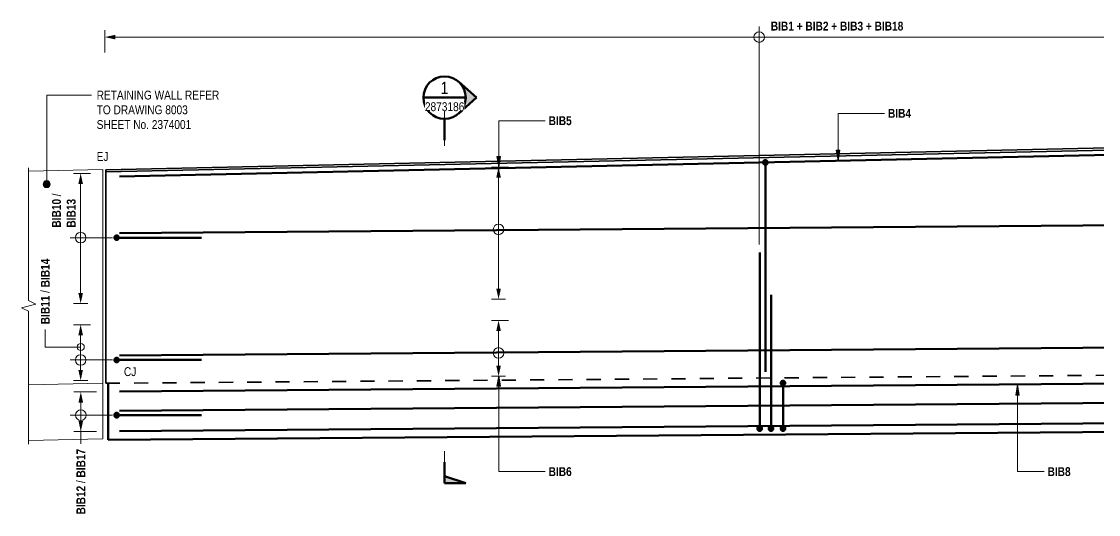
# Model space of a CAD drawing. Header units: metres. Extents: x 0 to 92, y 3 to 548.
# Drawn here: x 37.84 to 45.46, y 20.78 to 24.27 of the extents above; entities that cross this region are included whole.
import ezdxf

# ---------------------------------------------------------------- set-up
doc = ezdxf.new("R2010")
doc.units = ezdxf.units.M
for name, pattern in [('Dash - Tight', [0.0045, 0.003, -0.0015]), ('Dot_Section Line', [0.02, 0, -0.02]), ('JacobsDash', [0.0045, 0.003, -0.0015])]:
    doc.linetypes.add(name, pattern=pattern)
for name, color, linetype, lineweight in [('A-ANNO-NOTE', 7, 'Continuous', 9), ('A-DETL', 7, 'Continuous', 13), ('A-DETL-GENF', 7, 'Continuous', 9), ('A-FLOR', 7, 'Continuous', 50), ('A-FLOR-HDLN', 7, 'JacobsDash', 18), ('G-ANNO-TEXT', 7, 'Continuous', 9), ('S-BEAM', 7, 'Continuous', 50), ('S-BEAM-HDLN', 7, 'JacobsDash', 18)]:
    doc.layers.add(name, color=color, linetype=linetype, lineweight=lineweight)
doc.layers.add('G-ANNO-SYMB', color=7, linetype='Continuous', lineweight=35, true_color=0x0080ff)
doc.styles.add('Arial Narrow_4', font='ARIALN.TTF', dxfattribs={"height": 0.0875})
doc.styles.add('Arial Narrow_5', font='ARIALN.TTF', dxfattribs={"height": 0.0625})
doc.styles.add('Arial Narrow_B_1', font='ARIALNB.TTF', dxfattribs={"height": 0.0625})

# ---------------------------------------------------------------- blocks, each defined once
blk = doc.blocks.new('T2DExtentArrowReinf2 - Extent-8055543-DRG-2873186 - BARRIER REINFORCEMENT ELEVATION _NE corner_')
at = {"layer": 'A-DETL-GENF'}
for p, q in [((-1142.9937, 22.1514), (-1143.0637, 22.1514)), ((-1143.0637, 21.8316), (-1143.0637, 22.0764)), ((-1143.0737, 21.7566), (-1143.0137, 21.7566))]:
    blk.add_line(p, q, dxfattribs=at)
blk = doc.blocks.new('T2DExtentArrowReinf2 - Extent-8055571-DRG-2873186 - BARRIER REINFORCEMENT ELEVATION _NE corner_')
at = {"layer": 'A-DETL-GENF'}
for p, q in [((-1145.848, 24.1651), (-1145.848, 24.0451)), ((-1145.773, 24.1551), (-1136.223, 24.1551)), ((-1141.2213, 24.1551), (-1141.2213, 22.6884)), ((-1136.148, 24.0451), (-1136.148, 24.1551))]:
    blk.add_line(p, q, dxfattribs=at)
blk = doc.blocks.new('T2DExtentArrowReinf2 - Extent-8055553-DRG-2873186 - BARRIER REINFORCEMENT ELEVATION _NE corner_')
at = {"layer": 'A-DETL-GENF'}
for p, q in [((-1145.9076, 21.6457), (-1146.0176, 21.6457)), ((-1146.0176, 21.4409), (-1146.0176, 21.5707)), ((-1146.0176, 21.4817), (-1145.7925, 21.4817)), ((-1146.0276, 21.3659), (-1145.9076, 21.3659))]:
    blk.add_line(p, q, dxfattribs=at)
blk = doc.blocks.new('T2DExtentArrowReinf2 - Extent-8055577-DRG-2873186 - BARRIER REINFORCEMENT ELEVATION _NE corner_')
at = {"layer": 'A-DETL-GENF'}
for p, q in [((-1142.9937, 23.2364), (-1143.0637, 23.2364)), ((-1143.0637, 22.3764), (-1143.0637, 23.1614)), ((-1143.0737, 22.3014), (-1143.0137, 22.3014))]:
    blk.add_line(p, q, dxfattribs=at)
blk = doc.blocks.new('T2DExtentArrowReinf2 - Extent-8055557-DRG-2873186 - BARRIER REINFORCEMENT ELEVATION _NE corner_')
at = {"layer": 'A-DETL-GENF'}
for p, q in [((-1145.9487, 22.1214), (-1146.0187, 22.1214)), ((-1146.0187, 21.8016), (-1146.0187, 22.0464)), ((-1146.0187, 21.8717), (-1145.794, 21.8717)), ((-1146.0287, 21.7266), (-1145.9687, 21.7266))]:
    blk.add_line(p, q, dxfattribs=at)
blk = doc.blocks.new('T2DExtentArrowReinf2 - Extent-8055556-DRG-2873186 - BARRIER REINFORCEMENT ELEVATION _NE corner_')
at = {"layer": 'A-DETL-GENF'}
for p, q in [((-1145.9487, 23.1914), (-1146.0187, 23.1914)), ((-1146.0187, 22.3464), (-1146.0187, 23.1164)), ((-1146.0187, 22.7365), (-1145.7925, 22.7365)), ((-1146.0287, 22.2714), (-1145.9687, 22.2714))]:
    blk.add_line(p, q, dxfattribs=at)
blk = doc.blocks.new('BreakLine - BreakLine-8055961-DRG-2873186 - BARRIER REINFORCEMENT ELEVATION _NE corner_')
at = {"layer": 'A-DETL-GENF', "lineweight": 13}
for p, q in [((-1146.3867, 22.2916), (-1146.3867, 23.2063)), ((-1146.3867, 21.3018), (-1146.3867, 22.2166))]:
    blk.add_line(p, q, dxfattribs=at)
blk = doc.blocks.new('Repeating Detail - N32-7932625-DRG-2873186 - BARRIER REINFORCEMENT ELEVATION _NE corner_')
at = {"layer": 'A-DETL-GENF'}
blk.add_hatch(color=256, dxfattribs=at).paths.add_polyline_path([(-1141.1761, 23.2526), (-1141.172, 23.2535), (-1141.1682, 23.2553), (-1141.1651, 23.2581), (-1141.1628, 23.2616), (-1141.1615, 23.2655), (-1141.1612, 23.2697), (-1141.162, 23.2738), (-1141.1639, 23.2775), (-1141.1666, 23.2807), (-1141.1701, 23.283), (-1141.1741, 23.2843), (-1141.1782, 23.2846), (-1141.1823, 23.2837), (-1141.1861, 23.2819), (-1141.1892, 23.2791), (-1141.1915, 23.2756), (-1141.1929, 23.2717), (-1141.1931, 23.2675), (-1141.1923, 23.2634), (-1141.1904, 23.2597), (-1141.1877, 23.2565), (-1141.1842, 23.2542), (-1141.1803, 23.2529)])
at = {"layer": 'A-DETL-GENF', "lineweight": 50}
for start, end in [(78.87318, 258.87318), (258.87318, 78.87318)]:
    blk.add_arc((-1141.1772, 23.2686), 0.016, start, end, dxfattribs=at)
blk = doc.blocks.new('Section - sectionTail-4870194-DRG-2873186 - BARRIER REINFORCEMENT ELEVATION _NE corner_')
at = {"layer": 'G-ANNO-SYMB', "lineweight": 9}
blk.add_hatch(color=7, dxfattribs=at).paths.add_polyline_path([(-1143.2956, 20.9996), (-1143.4456, 21.0496), (-1143.4456, 20.9996)])
at = {"layer": 'G-ANNO-SYMB', "color": 7, "lineweight": 50}
for p, q in [((-1143.4456, 20.9996), (-1143.4456, 21.1496)), ((-1143.4456, 20.9996), (-1143.4456, 21.0496)), ((-1143.4456, 21.0496), (-1143.2956, 20.9996)), ((-1143.2956, 20.9996), (-1143.4456, 20.9996))]:
    blk.add_line(p, q, dxfattribs=at)
blk = doc.blocks.new('Section - SectionHead-4898858-DRG-2873186 - BARRIER REINFORCEMENT ELEVATION _NE corner_')
at = {"layer": 'G-ANNO-SYMB', "lineweight": 9}
h = blk.add_hatch(color=7, dxfattribs=at)
edge = h.paths.add_edge_path()
edge.add_line((-1143.2206, 23.7268), (-1143.3455, 23.615))
edge.add_arc((-1143.4456, 23.7268), 0.15, 311.82771, 408.17229)
edge.add_line((-1143.3455, 23.8386), (-1143.2206, 23.7268))
at = {"layer": 'G-ANNO-SYMB', "color": 7, "lineweight": 50}
for p, q in [((-1143.2206, 23.7268), (-1143.3455, 23.8386)), ((-1143.3455, 23.615), (-1143.2206, 23.7268)), ((-1143.4456, 23.5768), (-1143.4456, 23.4268))]:
    blk.add_line(p, q, dxfattribs=at)
for start, end in [(90, 270), (270, 90)]:
    blk.add_arc((-1143.4456, 23.7268), 0.15, start, end, dxfattribs=at)

msp = doc.modelspace()

# ---------------------------------------------------------------- hatches: boundary and pattern name
at = {"layer": 'A-ANNO-NOTE'}
for points in [[(38.5041, 24.1388), (38.5041, 24.1713), (38.4291, 24.1551)], [(41.2297, 23.1614), (41.2135, 23.2364), (41.1972, 23.1614)], [(38.2747, 23.1164), (38.2585, 23.1914), (38.2422, 23.1164)], [(38.2585, 22.2714), (38.2747, 22.3464), (38.2422, 22.3464)], [(41.2135, 22.3014), (41.2297, 22.3764), (41.1972, 22.3764)], [(38.2747, 22.0464), (38.2585, 22.1214), (38.2422, 22.0464)], [(41.2297, 22.0764), (41.2135, 22.1514), (41.1972, 22.0764)], [(38.2585, 21.7266), (38.2747, 21.8016), (38.2422, 21.8016)], [(41.2135, 21.7566), (41.2297, 21.8316), (41.1972, 21.8316)], [(38.2757, 21.5707), (38.2595, 21.6457), (38.2432, 21.5707)], [(38.2595, 21.3659), (38.2757, 21.4409), (38.2432, 21.4409)]]:
    msp.add_hatch(color=256, dxfattribs=at).paths.add_polyline_path(points)
at = {"layer": 'G-ANNO-TEXT'}
for points in [[(41.2142, 23.2364), (41.2268, 23.3114), (41.2017, 23.3114)], [(43.6137, 23.2806), (43.6262, 23.3556), (43.6011, 23.3556)], [(41.2142, 21.7605), (41.2017, 21.6855), (41.2268, 21.6855)], [(44.883, 21.6986), (44.8705, 21.6236), (44.8956, 21.6236)]]:
    msp.add_hatch(color=256, dxfattribs=at).paths.add_polyline_path(points)
h = msp.add_hatch(color=256, dxfattribs=at)
edge = h.paths.add_edge_path()
edge.add_arc((38.0182, 23.1155), 0.025, 0, 360)

# ---------------------------------------------------------------- linework, layer by layer
at = {"layer": 'A-ANNO-NOTE'}
for p, q in [((43.0558, 24.1553), (43.0558, 24.2303)), ((38.4291, 24.2051), (38.4291, 24.1051)), ((38.5041, 24.1551), (38.5291, 24.1551)), ((41.2635, 23.2364), (41.1635, 23.2364)), ((38.3085, 23.1914), (38.2085, 23.1914)), ((41.2135, 23.1614), (41.2135, 23.1364)), ((38.2585, 23.1164), (38.2585, 23.0914)), ((38.2582, 22.7365), (38.1832, 22.7365)), ((41.2135, 22.3764), (41.2135, 22.4014)), ((38.2585, 22.3464), (38.2585, 22.3714)), ((38.2085, 22.2714), (38.3085, 22.2714)), ((41.1635, 22.3014), (41.2635, 22.3014)), ((38.3085, 22.1214), (38.2085, 22.1214)), ((41.2635, 22.1514), (41.1635, 22.1514)), ((38.2585, 22.0464), (38.2585, 22.0214)), ((41.2135, 22.0764), (41.2135, 22.0514)), ((38.2582, 21.8717), (38.1832, 21.8717)), ((41.2135, 21.8316), (41.2135, 21.8566)), ((38.2585, 21.8016), (38.2585, 21.8266)), ((38.2085, 21.7266), (38.3085, 21.7266)), ((41.1635, 21.7566), (41.2635, 21.7566)), ((38.3095, 21.6457), (38.2095, 21.6457)), ((38.2595, 21.5707), (38.2595, 21.5457)), ((38.2592, 21.4817), (38.1842, 21.4817)), ((38.2595, 21.4409), (38.2595, 21.4659)), ((38.2095, 21.3659), (38.3095, 21.3659))]:
    msp.add_line(p, q, dxfattribs=at)
at = {"layer": 'A-ANNO-NOTE', "lineweight": 13}
for p, q in [((37.8904, 23.2063), (37.8904, 23.2313)), ((37.8404, 22.2416), (37.9404, 22.2666)), ((37.8904, 22.2166), (37.8404, 22.2416)), ((37.8904, 22.2916), (37.9404, 22.2666)), ((37.8904, 21.3018), (37.8904, 21.2768))]:
    msp.add_line(p, q, dxfattribs=at)
at = {"layer": 'A-ANNO-NOTE'}
for centre in [(43.0558, 24.1551), (43.0558, 24.1551), (38.2585, 22.7365), (38.2585, 22.7365), (41.2135, 22.7951), (41.2135, 21.9214), (38.2585, 21.8717), (38.2585, 21.8717), (38.2595, 21.4817), (38.2595, 21.4817)]:
    msp.add_circle(centre, 0.0375, dxfattribs=at)
at = {"layer": 'A-DETL', "lineweight": 50}
for p, q in [((48.1439, 23.3784), (38.534, 23.1698)), ((43.0999, 23.2527), (43.0999, 21.7886)), ((38.534, 22.7678), (48.1439, 22.8439)), ((38.529, 22.7365), (39.1131, 22.7365)), ((43.0599, 22.6316), (43.0599, 21.4025)), ((43.1399, 22.3316), (43.1399, 21.4025)), ((38.534, 21.9031), (48.1439, 21.9791)), ((38.529, 21.8717), (39.1131, 21.8717)), ((48.1439, 21.7246), (38.534, 21.6479)), ((43.2249, 21.6932), (43.2249, 21.3916)), ((38.534, 21.5131), (48.1439, 21.5891)), ((38.529, 21.4817), (39.1131, 21.4817)), ((38.534, 21.3681), (48.1439, 21.4441))]:
    msp.add_line(p, q, dxfattribs=at)
at = {"layer": 'A-DETL', "color": 8, "true_color": 0x808080}
for p, q in [((38.4142, 23.2177), (37.8904, 23.2063)), ((38.4142, 23.2177), (38.4142, 21.3132)), ((38.4142, 21.7077), (37.8904, 21.6963)), ((38.4142, 21.3132), (37.8904, 21.3018))]:
    msp.add_line(p, q, dxfattribs=at)
at = {"layer": 'A-DETL', "linetype": 'Dash - Tight', "lineweight": 35}
msp.add_line((38.4362, 21.7069), (48.3933, 21.7862), dxfattribs=at)
at = {"layer": 'A-DETL-GENF'}
for p, q in [((43.0999, 23.2686), (43.1196, 23.2647)), ((38.5131, 22.7365), (38.5328, 22.7326)), ((38.5131, 21.8717), (38.5328, 21.8678)), ((43.2249, 21.7091), (43.2446, 21.713)), ((38.5131, 21.4817), (38.5328, 21.4778)), ((43.0599, 21.3866), (43.0796, 21.3905)), ((43.1399, 21.3866), (43.1596, 21.3905)), ((43.2249, 21.3866), (43.2446, 21.3905))]:
    msp.add_line(p, q, dxfattribs=at)
at = {"layer": 'A-FLOR', "lineweight": 35}
for p, q in [((48.224, 23.4297), (38.4362, 23.2172)), ((47.5094, 23.3996), (38.4362, 23.2027)), ((38.4362, 23.2027), (38.4362, 23.2172)), ((38.4362, 21.7068), (38.4362, 21.7069))]:
    msp.add_line(p, q, dxfattribs=at)
at = {"layer": 'A-FLOR', "lineweight": 35, "flags": 128}
for points in [[(38.4362, 21.7069), (38.4362, 21.8731), (38.4362, 22.0393), (38.4362, 22.2055), (38.4362, 22.3717), (38.4362, 22.5379), (38.4362, 22.7041), (38.4362, 22.8703), (38.4362, 23.0365), (38.4362, 23.2027)], [(38.4361, 21.7066), (38.4361, 21.7066), (38.4361, 21.7066), (38.4361, 21.7067), (38.4362, 21.7067), (38.4362, 21.7068), (38.4362, 21.7068)]]:
    msp.add_lwpolyline(points, dxfattribs=at)
at = {"layer": 'A-FLOR-HDLN', "lineweight": 35}
msp.add_line((38.4361, 21.7068), (38.4361, 21.7066), dxfattribs=at)
at = {"layer": 'A-FLOR-HDLN', "lineweight": 35, "flags": 128}
msp.add_lwpolyline([(38.4361, 21.7066), (38.4361, 21.7066), (38.4361, 21.7066), (38.4361, 21.7067), (38.4362, 21.7067), (38.4362, 21.7068), (38.4362, 21.7068)], dxfattribs=at)
at = {"layer": 'G-ANNO-SYMB', "color": 7, "lineweight": 50}
msp.add_line((40.6815, 23.7268), (40.9815, 23.7268), dxfattribs=at)
at = {"layer": 'G-ANNO-SYMB', "color": 7, "linetype": 'Dot_Section Line', "lineweight": 9, "true_color": 0xffffff}
for p, q in [((40.8315, 23.6768), (40.8315, 23.3872)), ((40.8315, 21.2263), (40.8315, 21.1496))]:
    msp.add_line(p, q, dxfattribs=at)
at = {"layer": 'G-ANNO-TEXT'}
for p, q in [((38.0182, 23.7451), (38.3342, 23.7451)), ((43.6137, 23.6159), (43.9421, 23.6159)), ((43.6137, 23.2806), (43.6137, 23.6159)), ((41.2142, 23.5638), (41.5426, 23.5638)), ((41.2142, 23.2364), (41.2142, 23.5638)), ((41.2268, 23.3114), (41.2017, 23.3114)), ((41.2017, 23.3114), (41.2142, 23.2364)), ((41.2142, 23.2364), (41.2268, 23.3114)), ((43.6262, 23.3556), (43.6011, 23.3556)), ((43.6011, 23.3556), (43.6137, 23.2806)), ((43.6137, 23.2806), (43.6262, 23.3556)), ((38.0081, 21.9633), (38.0081, 22.0867)), ((38.2592, 21.9633), (38.0081, 21.9633)), ((41.2142, 21.7605), (41.2017, 21.6855)), ((41.2268, 21.6855), (41.2142, 21.7605)), ((41.2142, 21.7605), (41.2142, 21.0823)), ((41.2017, 21.6855), (41.2268, 21.6855)), ((44.883, 21.6986), (44.8705, 21.6236)), ((44.8956, 21.6236), (44.883, 21.6986)), ((44.883, 21.6986), (44.883, 21.0823)), ((44.8705, 21.6236), (44.8956, 21.6236)), ((38.2601, 21.3739), (38.2601, 21.2937)), ((38.2601, 21.2937), (38.2601, 21.2797)), ((41.2142, 21.0823), (41.5426, 21.0823)), ((44.883, 21.0823), (45.0703, 21.0823))]:
    msp.add_line(p, q, dxfattribs=at)
msp.add_circle((38.2592, 21.9633), 0.025, dxfattribs=at)
at = {"layer": 'S-BEAM', "color": 252, "true_color": 0x888888}
for p, q in [((38.454, 21.707), (38.454, 21.3075)), ((47.7548, 21.381), (38.454, 21.3074))]:
    msp.add_line(p, q, dxfattribs=at)
at = {"layer": 'S-BEAM-HDLN', "color": 252, "true_color": 0x888888}
for p, q in [((38.454, 21.7096), (38.454, 21.7074)), ((38.454, 21.7075), (38.454, 21.7093)), ((38.454, 21.7074), (38.454, 21.7071))]:
    msp.add_line(p, q, dxfattribs=at)

# ---------------------------------------------------------------- block references
at = {"layer": 'A-DETL-GENF'}
for name, p in [('T2DExtentArrowReinf2 - Extent-8055571-DRG-2873186 - BARRIER REINFORCEMENT ELEVATION _NE corner_', (1184.2771, 0)), ('T2DExtentArrowReinf2 - Extent-8055577-DRG-2873186 - BARRIER REINFORCEMENT ELEVATION _NE corner_', (1184.2771, 0)), ('Repeating Detail - N32-7932625-DRG-2873186 - BARRIER REINFORCEMENT ELEVATION _NE corner_', (1184.2771, 0)), ('BreakLine - BreakLine-8055961-DRG-2873186 - BARRIER REINFORCEMENT ELEVATION _NE corner_', (1184.2771, 0)), ('T2DExtentArrowReinf2 - Extent-8055556-DRG-2873186 - BARRIER REINFORCEMENT ELEVATION _NE corner_', (1184.2771, 0)), ('Repeating Detail - N32-7932625-DRG-2873186 - BARRIER REINFORCEMENT ELEVATION _NE corner_', (1179.6903, -0.5321)), ('T2DExtentArrowReinf2 - Extent-8055557-DRG-2873186 - BARRIER REINFORCEMENT ELEVATION _NE corner_', (1184.2771, 0)), ('T2DExtentArrowReinf2 - Extent-8055543-DRG-2873186 - BARRIER REINFORCEMENT ELEVATION _NE corner_', (1184.2771, 0)), ('Repeating Detail - N32-7932625-DRG-2873186 - BARRIER REINFORCEMENT ELEVATION _NE corner_', (1179.6903, -1.3969)), ('T2DExtentArrowReinf2 - Extent-8055553-DRG-2873186 - BARRIER REINFORCEMENT ELEVATION _NE corner_', (1184.2771, 0)), ('Repeating Detail - N32-7932625-DRG-2873186 - BARRIER REINFORCEMENT ELEVATION _NE corner_', (1179.6903, -1.7869))]:
    msp.add_blockref(name, p, dxfattribs=at)
at = {"layer": 'A-DETL-GENF', "extrusion": (0, 0, -1), "rotation": 180}
for p in [(-1184.4021, 44.9777), (-1184.2371, 44.6552), (-1184.3171, 44.6552), (-1184.4021, 44.6552)]:
    msp.add_blockref('Repeating Detail - N32-7932625-DRG-2873186 - BARRIER REINFORCEMENT ELEVATION _NE corner_', p, dxfattribs=at)
at = {"layer": 'G-ANNO-SYMB', "color": 7, "lineweight": 50}
for name in ['Section - SectionHead-4898858-DRG-2873186 - BARRIER REINFORCEMENT ELEVATION _NE corner_', 'Section - sectionTail-4870194-DRG-2873186 - BARRIER REINFORCEMENT ELEVATION _NE corner_']:
    msp.add_blockref(name, (1184.2771, 0), dxfattribs=at)

# ---------------------------------------------------------------- texts
at = {"layer": 'G-ANNO-TEXT', "insert": (38.056, 22.8078), "char_height": 0.0625, "attachment_point": 1, "rotation": 90, "style": 'Arial Narrow_B_1', "bg_fill": 3, "box_fill_scale": 1, "bg_fill_color": 256, "bg_fill_transparency": 0}
msp.add_mtext('BIB10 ', dxfattribs=at)
at = {"layer": 'G-ANNO-TEXT', "insert": (38.2288, 20.7792), "char_height": 0.0625, "attachment_point": 1, "rotation": 90, "style": 'Arial Narrow_B_1', "bg_fill": 3, "box_fill_scale": 1, "bg_fill_color": 256, "bg_fill_true_color": 13158600, "bg_fill_transparency": 0}
msp.add_mtext('BIB12 ', dxfattribs=at)

# ---------------------------------------------------------------- next in the draw order: texts
at = {"layer": 'G-ANNO-SYMB', "color": 7, "lineweight": 9, "insert": (40.8034, 23.8392), "char_height": 0.0875, "attachment_point": 1, "style": 'Arial Narrow_4', "bg_fill": 3, "box_fill_scale": 1, "bg_fill_color": 256, "bg_fill_transparency": 0}
msp.add_mtext('1', dxfattribs=at)
at = {"layer": 'G-ANNO-SYMB', "color": 7, "lineweight": 9, "insert": (40.6926, 23.6942), "char_height": 0.0625, "attachment_point": 1, "style": 'Arial Narrow_5', "bg_fill": 3, "box_fill_scale": 1, "bg_fill_color": 256, "bg_fill_true_color": 13158600, "bg_fill_transparency": 0}
msp.add_mtext('2873186', dxfattribs=at)
at = {"layer": 'G-ANNO-TEXT', "char_height": 0.0625, "attachment_point": 1, "bg_fill": 3, "box_fill_scale": 1, "bg_fill_color": 256, "bg_fill_true_color": 13158600, "bg_fill_transparency": 0}
for s, insert, style in [('BIB1 + BIB2 + BIB3 + BIB18', (43.1385, 24.2642), 'Arial Narrow_B_1'), ('RETAINING WALL REFER ', (38.3717, 23.7763), 'Arial Narrow_5'), ('TO DRAWING 8003', (38.3717, 23.6722), 'Arial Narrow_5'), ('SHEET No. 2374001', (38.3717, 23.568), 'Arial Narrow_5'), ('CJ', (38.5644, 21.8206), 'Arial Narrow_5')]:
    msp.add_mtext(s, dxfattribs=dict(at, insert=insert, style=style))
at = {"layer": 'G-ANNO-TEXT', "char_height": 0.0625, "attachment_point": 1, "bg_fill": 3, "box_fill_scale": 1, "bg_fill_color": 256, "bg_fill_transparency": 0}
for s, insert, style in [('BIB4', (43.9671, 23.6471), 'Arial Narrow_B_1'), ('BIB5 ', (41.5676, 23.595), 'Arial Narrow_B_1'), ('EJ', (38.3717, 23.3421), 'Arial Narrow_5'), ('BIB6 ', (41.5676, 21.1135), 'Arial Narrow_B_1'), ('BIB8', (45.0953, 21.1135), 'Arial Narrow_B_1')]:
    msp.add_mtext(s, dxfattribs=dict(at, insert=insert, style=style))
at = {"layer": 'G-ANNO-TEXT', "char_height": 0.0625, "attachment_point": 1, "rotation": 90, "bg_fill": 3, "box_fill_scale": 1, "bg_fill_color": 256, "bg_fill_transparency": 0}
for s, insert, style in [('/ ', (38.056, 23.0294), 'Arial Narrow_5'), ('BIB13', (38.1602, 22.8078), 'Arial Narrow_B_1')]:
    msp.add_mtext(s, dxfattribs=dict(at, insert=insert, style=style))
at = {"layer": 'G-ANNO-TEXT', "char_height": 0.0625, "attachment_point": 1, "rotation": 90, "bg_fill": 3, "box_fill_scale": 1, "bg_fill_color": 256, "bg_fill_true_color": 13158600, "bg_fill_transparency": 0}
for s, insert, style in [('BIB11 ', (37.9769, 22.1242), 'Arial Narrow_B_1'), ('/ ', (38.2288, 21.0008), 'Arial Narrow_5')]:
    msp.add_mtext(s, dxfattribs=dict(at, insert=insert, style=style))

# ---------------------------------------------------------------- next in the draw order: linework, layer by layer
at = {"layer": 'G-ANNO-TEXT'}
msp.add_line((38.0182, 23.1155), (38.0182, 23.7451), dxfattribs=at)
msp.add_circle((38.0182, 23.1155), 0.025, dxfattribs=at)

# ---------------------------------------------------------------- next in the draw order: texts
at = {"layer": 'G-ANNO-TEXT', "char_height": 0.0625, "attachment_point": 1, "rotation": 90, "bg_fill": 3, "box_fill_scale": 1, "bg_fill_color": 256, "bg_fill_true_color": 13158600, "bg_fill_transparency": 0}
for s, insert, style in [('/', (37.9769, 22.3458), 'Arial Narrow_5'), ('BIB17', (38.2288, 21.0405), 'Arial Narrow_B_1')]:
    msp.add_mtext(s, dxfattribs=dict(at, insert=insert, style=style))

# ---------------------------------------------------------------- next in the draw order: texts
at = {"layer": 'G-ANNO-TEXT', "insert": (37.9769, 22.3657), "char_height": 0.0625, "attachment_point": 1, "rotation": 90, "style": 'Arial Narrow_B_1', "bg_fill": 3, "box_fill_scale": 1, "bg_fill_color": 256, "bg_fill_true_color": 13158600, "bg_fill_transparency": 0}
msp.add_mtext(' BIB14', dxfattribs=at)

doc.saveas('drawing.dxf')
